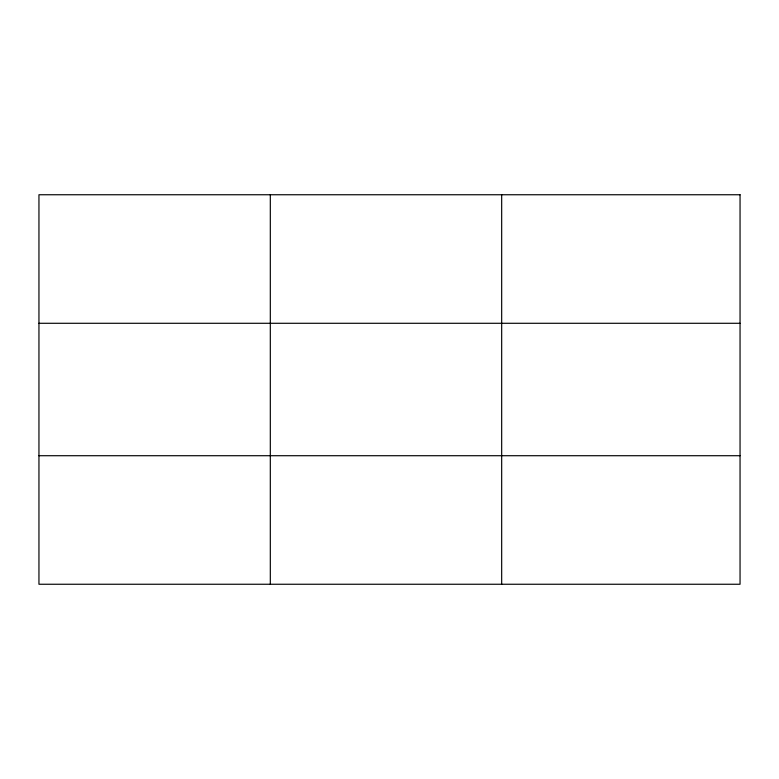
<?xml version="1.0" encoding="UTF-8"?>
<svg xmlns="http://www.w3.org/2000/svg" width="779" height="779" viewBox="0 0 779 779"><rect width="100%" height="100%" fill="white"/><g stroke="black" fill="none" stroke-linecap="round" stroke-linejoin="round"><path stroke-width="1.17" d="M270.313 584.25L270.313 194.75M501.676 584.25L501.676 194.75M38.95 323.285L740.05 323.285M38.95 455.715L740.05 455.715M740.05 194.75L38.95 194.75L38.95 584.25L740.05 584.25L740.05 194.75"/></g></svg>
